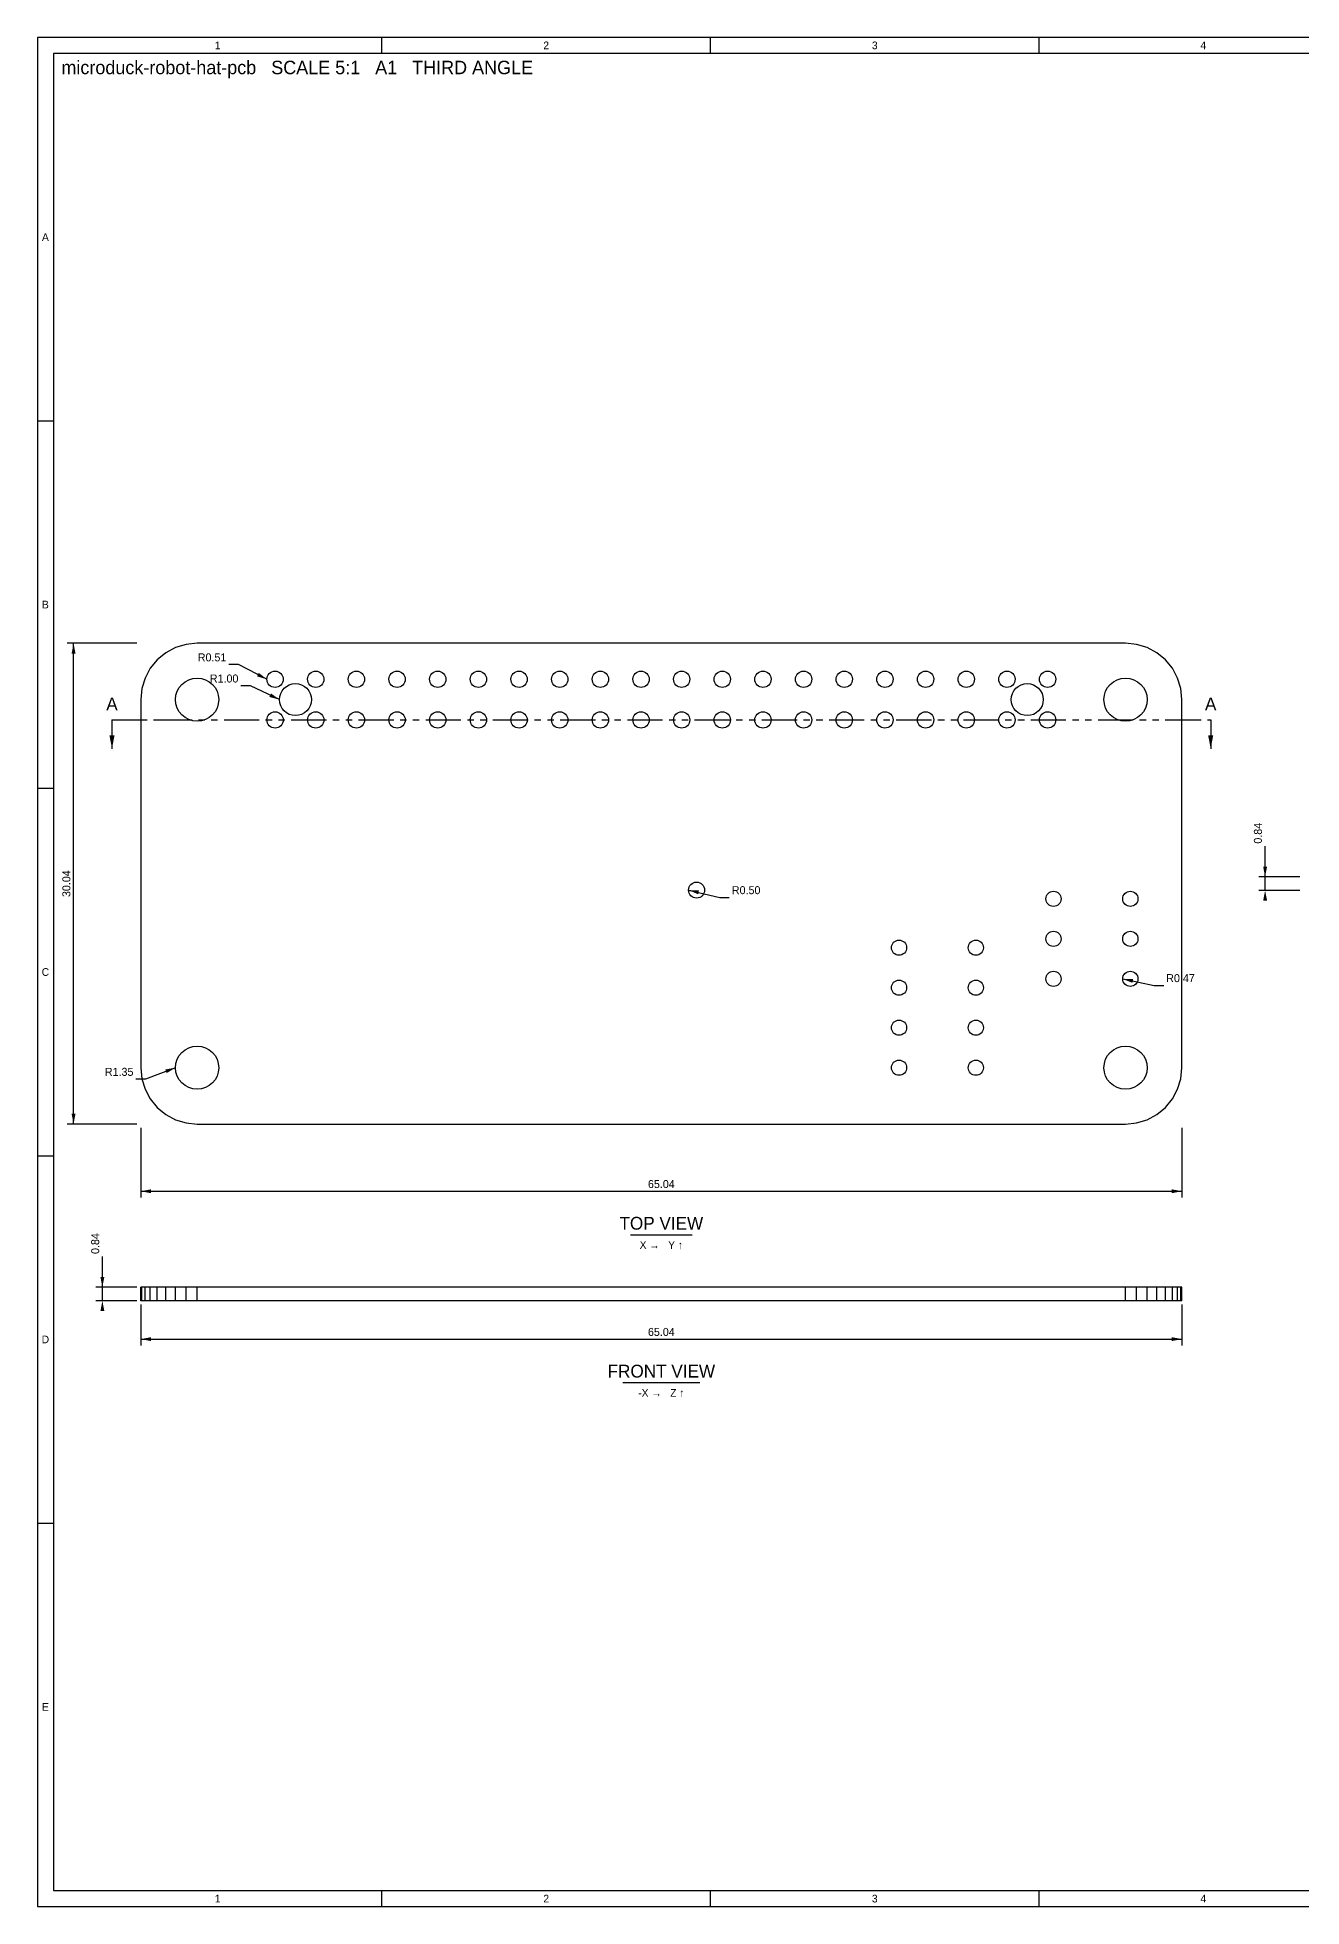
# Model space of a CAD drawing. Header units: millimetres. Extents: x 5 to 851, y 5 to 589.
# Drawn here: x 5 to 400, y 5 to 589 of the extents above; entities that cross this region are included whole.
import ezdxf
from ezdxf.enums import TextEntityAlignment as Align

# ---------------------------------------------------------------- set-up
doc = ezdxf.new("R2010")
doc.units = ezdxf.units.MM
doc.linetypes.add('PHANTOM', pattern=[21, 11, -2, 2, -2, 2, -2])
for name, color, linetype in [('CUT', 1, 'PHANTOM'), ('CUTTHIN', 1, 'PHANTOM'), ('DIM', 3, 'CONTINUOUS'), ('FRAME', 7, 'CONTINUOUS'), ('TEXT', 3, 'CONTINUOUS'), ('TITLE', 7, 'CONTINUOUS'), ('VISIBLE', 7, 'CONTINUOUS')]:
    doc.layers.add(name, color=color, linetype=linetype)

msp = doc.modelspace()

# ---------------------------------------------------------------- linework, layer by layer
at = {"layer": 'CUT'}
for p, q in [((28.3, 375.75), (42.3, 375.75)), ((28.3, 375.75), (28.3, 366.75)), ((357.5, 375.75), (371.5, 375.75)), ((371.5, 375.75), (371.5, 366.75))]:
    msp.add_line(p, q, dxfattribs=at)
for points in [[(28.3, 366.75), (29.098, 370.95), (27.502, 370.95)], [(371.5, 366.75), (372.298, 370.95), (370.702, 370.95)]]:
    msp.add_solid(points, dxfattribs=at)
at = {"layer": 'CUTTHIN'}
msp.add_line((42.3, 375.75), (357.5, 375.75), dxfattribs=at)
at = {"layer": 'DIM'}
for p, q in [((36.1, 399.7), (14.3, 399.7)), ((16.3, 249.5), (16.3, 399.7)), ((67.821528, 393.051384), (64.821528, 393.051384)), ((76.7, 388.45), (67.821528, 393.051384)), ((71.591733, 386.441788), (68.591733, 386.441788)), ((80.6, 382.1), (71.591733, 386.441788)), ((388.5, 326.7), (388.5, 336.3)), ((208.4, 322.6), (218.134172, 320.309607)), ((399.3, 326.7), (386.5, 326.7)), ((399.3, 322.5), (386.5, 322.5)), ((388.5, 322.5), (388.5, 326.7)), ((218.134172, 320.309607), (221.134172, 320.309607)), ((344.025, 294.85), (353.818533, 292.828438)), ((353.818533, 292.828438), (356.818533, 292.828438)), ((38.798792, 263.556709), (35.798792, 263.556709)), ((48.15, 267.1), (38.798792, 263.556709)), ((36.1, 249.5), (14.3, 249.5)), ((37.3, 248.3), (37.3, 226.5)), ((362.5, 248.3), (362.5, 226.5)), ((37.3, 228.5), (362.5, 228.5)), ((25.3, 198.5), (25.3, 208.1)), ((36.1, 198.5), (23.3, 198.5)), ((36.1, 194.3), (23.3, 194.3)), ((25.3, 194.3), (25.3, 198.5)), ((37.3, 193.1), (37.3, 180.3)), ((362.5, 193.1), (362.5, 180.3)), ((37.3, 182.3), (362.5, 182.3))]:
    msp.add_line(p, q, dxfattribs=at)
for points in [[(16.3, 399.7), (15.692, 396.5), (16.908, 396.5)], [(76.7, 388.45), (74.138653, 390.462254), (73.579125, 389.382632)], [(80.6, 382.1), (77.981335, 384.037075), (77.453374, 382.94167)], [(388.5, 326.7), (389.108, 329.9), (387.892, 329.9)], [(208.4, 322.6), (211.375679, 321.275236), (211.654191, 322.458912)], [(388.5, 322.5), (387.892, 319.3), (389.108, 319.3)], [(344.025, 294.85), (347.03602, 293.607653), (347.281842, 294.798547)], [(48.15, 267.1), (44.942181, 266.5347), (45.373046, 265.397593)], [(16.3, 249.5), (16.908, 252.7), (15.692, 252.7)], [(37.3, 228.5), (40.5, 227.892), (40.5, 229.108)], [(362.5, 228.5), (359.3, 229.108), (359.3, 227.892)], [(25.3, 198.5), (25.908, 201.7), (24.692, 201.7)], [(25.3, 194.3), (24.692, 191.1), (25.908, 191.1)], [(37.3, 182.3), (40.5, 181.692), (40.5, 182.908)], [(362.5, 182.3), (359.3, 182.908), (359.3, 181.692)]]:
    msp.add_solid(points, dxfattribs=at)
at = {"layer": 'FRAME'}
for p, q in [((831, 584), (10, 584)), ((10, 584), (10, 10)), ((10, 10), (831, 10))]:
    msp.add_line(p, q, dxfattribs=at)
at = {"layer": 'TEXT'}
for p, q in [((190.3, 214.9), (209.5, 214.9)), ((187.9, 168.7), (211.9, 168.7))]:
    msp.add_line(p, q, dxfattribs=at)
at = {"layer": 'TITLE'}
for p, q in [((836, 589), (5, 589)), ((5, 589), (5, 5)), ((112.625, 584), (112.625, 589)), ((215.25, 584), (215.25, 589)), ((317.875, 584), (317.875, 589)), ((5, 469.2), (10, 469.2)), ((5, 354.4), (10, 354.4)), ((5, 239.6), (10, 239.6)), ((5, 124.8), (10, 124.8)), ((112.625, 5), (112.625, 10)), ((215.25, 5), (215.25, 10)), ((317.875, 5), (317.875, 10)), ((5, 5), (836, 5))]:
    msp.add_line(p, q, dxfattribs=at)
at = {"layer": 'VISIBLE'}
for p, q in [((48.164772, 398.36028), (45.121964, 396.733865)), ((51.46641, 399.361821), (48.164772, 398.36028)), ((54.9, 399.7), (51.46641, 399.361821)), ((344.9, 399.7), (54.9, 399.7)), ((348.33359, 399.361821), (344.9, 399.7)), ((351.635228, 398.36028), (348.33359, 399.361821)), ((354.678036, 396.733865), (351.635228, 398.36028)), ((40.266135, 391.878036), (38.63972, 388.835228)), ((42.454921, 394.545079), (40.266135, 391.878036)), ((45.121964, 396.733865), (42.454921, 394.545079)), ((357.345079, 394.545079), (354.678036, 396.733865)), ((359.533865, 391.878036), (357.345079, 394.545079)), ((361.16028, 388.835228), (359.533865, 391.878036)), ((37.638179, 385.53359), (37.3, 382.1)), ((38.63972, 388.835228), (37.638179, 385.53359)), ((362.161821, 385.53359), (361.16028, 388.835228)), ((362.5, 382.1), (362.161821, 385.53359)), ((37.3, 382.1), (37.3, 267.1)), ((362.5, 267.1), (362.5, 382.1)), ((37.3, 267.1), (37.638179, 263.66641)), ((37.638179, 263.66641), (38.63972, 260.364772)), ((361.16028, 260.364772), (362.161821, 263.66641)), ((362.161821, 263.66641), (362.5, 267.1)), ((38.63972, 260.364772), (40.266135, 257.321964)), ((40.266135, 257.321964), (42.454921, 254.654921)), ((357.345079, 254.654921), (359.533865, 257.321964)), ((359.533865, 257.321964), (361.16028, 260.364772)), ((42.454921, 254.654921), (45.121964, 252.466135)), ((45.121964, 252.466135), (48.164772, 250.83972)), ((351.635228, 250.83972), (354.678036, 252.466135)), ((354.678036, 252.466135), (357.345079, 254.654921)), ((48.164772, 250.83972), (51.46641, 249.838179)), ((51.46641, 249.838179), (54.9, 249.5)), ((54.9, 249.5), (344.9, 249.5)), ((344.9, 249.5), (348.33359, 249.838179)), ((348.33359, 249.838179), (351.635228, 250.83972)), ((37.3, 194.3), (37.3, 198.5)), ((37.638179, 198.5), (37.3, 198.5)), ((37.638179, 194.3), (37.3, 194.3)), ((38.63972, 198.5), (37.638179, 198.5)), ((37.638179, 194.3), (37.638179, 198.5)), ((38.63972, 194.3), (37.638179, 194.3)), ((40.266135, 198.5), (38.63972, 198.5)), ((38.63972, 194.3), (38.63972, 198.5)), ((40.266135, 194.3), (38.63972, 194.3)), ((42.454921, 198.5), (40.266135, 198.5)), ((40.266135, 194.3), (40.266135, 198.5)), ((42.454921, 194.3), (40.266135, 194.3)), ((45.121964, 198.5), (42.454921, 198.5)), ((42.454921, 194.3), (42.454921, 198.5)), ((45.121964, 194.3), (42.454921, 194.3)), ((48.164772, 198.5), (45.121964, 198.5)), ((45.121964, 194.3), (45.121964, 198.5)), ((48.164772, 194.3), (45.121964, 194.3)), ((51.46641, 198.5), (48.164772, 198.5)), ((48.164772, 194.3), (48.164772, 198.5)), ((51.46641, 194.3), (48.164772, 194.3)), ((54.9, 198.5), (51.46641, 198.5)), ((51.46641, 194.3), (51.46641, 198.5)), ((54.9, 194.3), (51.46641, 194.3)), ((344.9, 198.5), (54.9, 198.5)), ((54.9, 194.3), (54.9, 198.5)), ((344.9, 194.3), (54.9, 194.3)), ((348.33359, 198.5), (344.9, 198.5)), ((344.9, 194.3), (344.9, 198.5)), ((348.33359, 194.3), (344.9, 194.3)), ((351.635228, 198.5), (348.33359, 198.5)), ((348.33359, 194.3), (348.33359, 198.5)), ((351.635228, 194.3), (348.33359, 194.3)), ((354.678036, 198.5), (351.635228, 198.5)), ((351.635228, 194.3), (351.635228, 198.5)), ((354.678036, 194.3), (351.635228, 194.3)), ((357.345079, 198.5), (354.678036, 198.5)), ((354.678036, 194.3), (354.678036, 198.5)), ((357.345079, 194.3), (354.678036, 194.3)), ((359.533865, 198.5), (357.345079, 198.5)), ((357.345079, 194.3), (357.345079, 198.5)), ((359.533865, 194.3), (357.345079, 194.3)), ((361.16028, 198.5), (359.533865, 198.5)), ((359.533865, 194.3), (359.533865, 198.5)), ((361.16028, 194.3), (359.533865, 194.3)), ((362.161821, 198.5), (361.16028, 198.5)), ((361.16028, 194.3), (361.16028, 198.5)), ((362.161821, 194.3), (361.16028, 194.3)), ((362.5, 198.5), (362.161821, 198.5)), ((362.161821, 194.3), (362.161821, 198.5)), ((362.5, 194.3), (362.161821, 194.3)), ((362.5, 194.3), (362.5, 198.5))]:
    msp.add_line(p, q, dxfattribs=at)
for centre, radius in [((54.9, 382.1), 6.75), ((79.25, 388.45), 2.55), ((85.6, 382.1), 5), ((91.95, 388.45), 2.55), ((104.65, 388.45), 2.55), ((117.35, 388.45), 2.55), ((130.05, 388.45), 2.55), ((142.75, 388.45), 2.55), ((155.45, 388.45), 2.55), ((168.15, 388.45), 2.55), ((180.85, 388.45), 2.55), ((193.55, 388.45), 2.55), ((206.25, 388.45), 2.55), ((218.95, 388.45), 2.55), ((231.65, 388.45), 2.55), ((244.35, 388.45), 2.55), ((257.05, 388.45), 2.55), ((269.75, 388.45), 2.55), ((282.45, 388.45), 2.55), ((295.15, 388.45), 2.55), ((307.85, 388.45), 2.55), ((314.2, 382.1), 5), ((320.55, 388.45), 2.55), ((344.9, 382.1), 6.75), ((79.25, 375.75), 2.55), ((91.95, 375.75), 2.55), ((104.65, 375.75), 2.55), ((117.35, 375.75), 2.55), ((130.05, 375.75), 2.55), ((142.75, 375.75), 2.55), ((155.45, 375.75), 2.55), ((168.15, 375.75), 2.55), ((180.85, 375.75), 2.55), ((193.55, 375.75), 2.55), ((206.25, 375.75), 2.55), ((218.95, 375.75), 2.55), ((231.65, 375.75), 2.55), ((244.35, 375.75), 2.55), ((257.05, 375.75), 2.55), ((269.75, 375.75), 2.55), ((282.45, 375.75), 2.55), ((295.15, 375.75), 2.55), ((307.85, 375.75), 2.55), ((320.55, 375.75), 2.55), ((210.9, 322.6), 2.5), ((322.4, 319.85), 2.375), ((346.4, 319.85), 2.375), ((322.4, 307.35), 2.375), ((346.4, 307.35), 2.375), ((274.15, 304.6), 2.375), ((298.15, 304.6), 2.375), ((274.15, 292.1), 2.375), ((298.15, 292.1), 2.375), ((322.4, 294.85), 2.375), ((346.4, 294.85), 2.375), ((274.15, 279.6), 2.375), ((298.15, 279.6), 2.375), ((54.9, 267.1), 6.75), ((274.15, 267.1), 2.375), ((298.15, 267.1), 2.375), ((344.9, 267.1), 6.75)]:
    msp.add_circle(centre, radius, dxfattribs=at)

# ---------------------------------------------------------------- texts
at = {"layer": 'TEXT'}
for s, height, p in [('microduck-robot-hat-pcb   SCALE 5:1   A1   THIRD ANGLE', 4.2, (12.5, 577.5)), ('R0.50', 2.5, (221.934172, 321.309607)), ('R0.47', 2.5, (357.618533, 293.828438))]:
    msp.add_text(s, height=height, dxfattribs=at).set_placement(p)
for s, p in [('R0.51', (64.021528, 394.051384)), ('R1.00', (67.791733, 387.441788)), ('R1.35', (34.998792, 264.556709))]:
    msp.add_text(s, height=2.5, dxfattribs=at).set_placement(p, align=Align.RIGHT)
for p in [(28.3, 380.75), (371.5, 380.75)]:
    msp.add_text('A', height=4, dxfattribs=at).set_placement(p, align=Align.MIDDLE_CENTER)
for p in [(387.5, 337.1), (24.3, 208.9)]:
    msp.add_text('0.84', height=2.5, rotation=90, dxfattribs=at).set_placement(p)
msp.add_text('30.04', height=2.5, rotation=90, dxfattribs=at).set_placement((15.3, 324.6), align=Align.CENTER)
for s, height, p in [('65.04', 2.5, (199.9, 229.5)), ('TOP VIEW', 4, (199.9, 216.5)), ('X →   Y ↑', 2.4, (199.9, 210.5)), ('65.04', 2.5, (199.9, 183.3)), ('FRONT VIEW', 4, (199.9, 170.3)), ('-X →   Z ↑', 2.4, (199.9, 164.3))]:
    msp.add_text(s, height=height, dxfattribs=at).set_placement(p, align=Align.CENTER)
at = {"layer": 'TITLE'}
for s, p in [('1', (61.3125, 586.5)), ('2', (163.9375, 586.5)), ('3', (266.5625, 586.5)), ('4', (369.1875, 586.5)), ('A', (7.5, 526.6)), ('B', (7.5, 411.8)), ('C', (7.5, 297)), ('D', (7.5, 182.2)), ('E', (7.5, 67.4)), ('1', (61.3125, 7.5)), ('2', (163.9375, 7.5)), ('3', (266.5625, 7.5)), ('4', (369.1875, 7.5))]:
    msp.add_text(s, height=2.4, dxfattribs=at).set_placement(p, align=Align.MIDDLE_CENTER)

doc.saveas('drawing.dxf')
